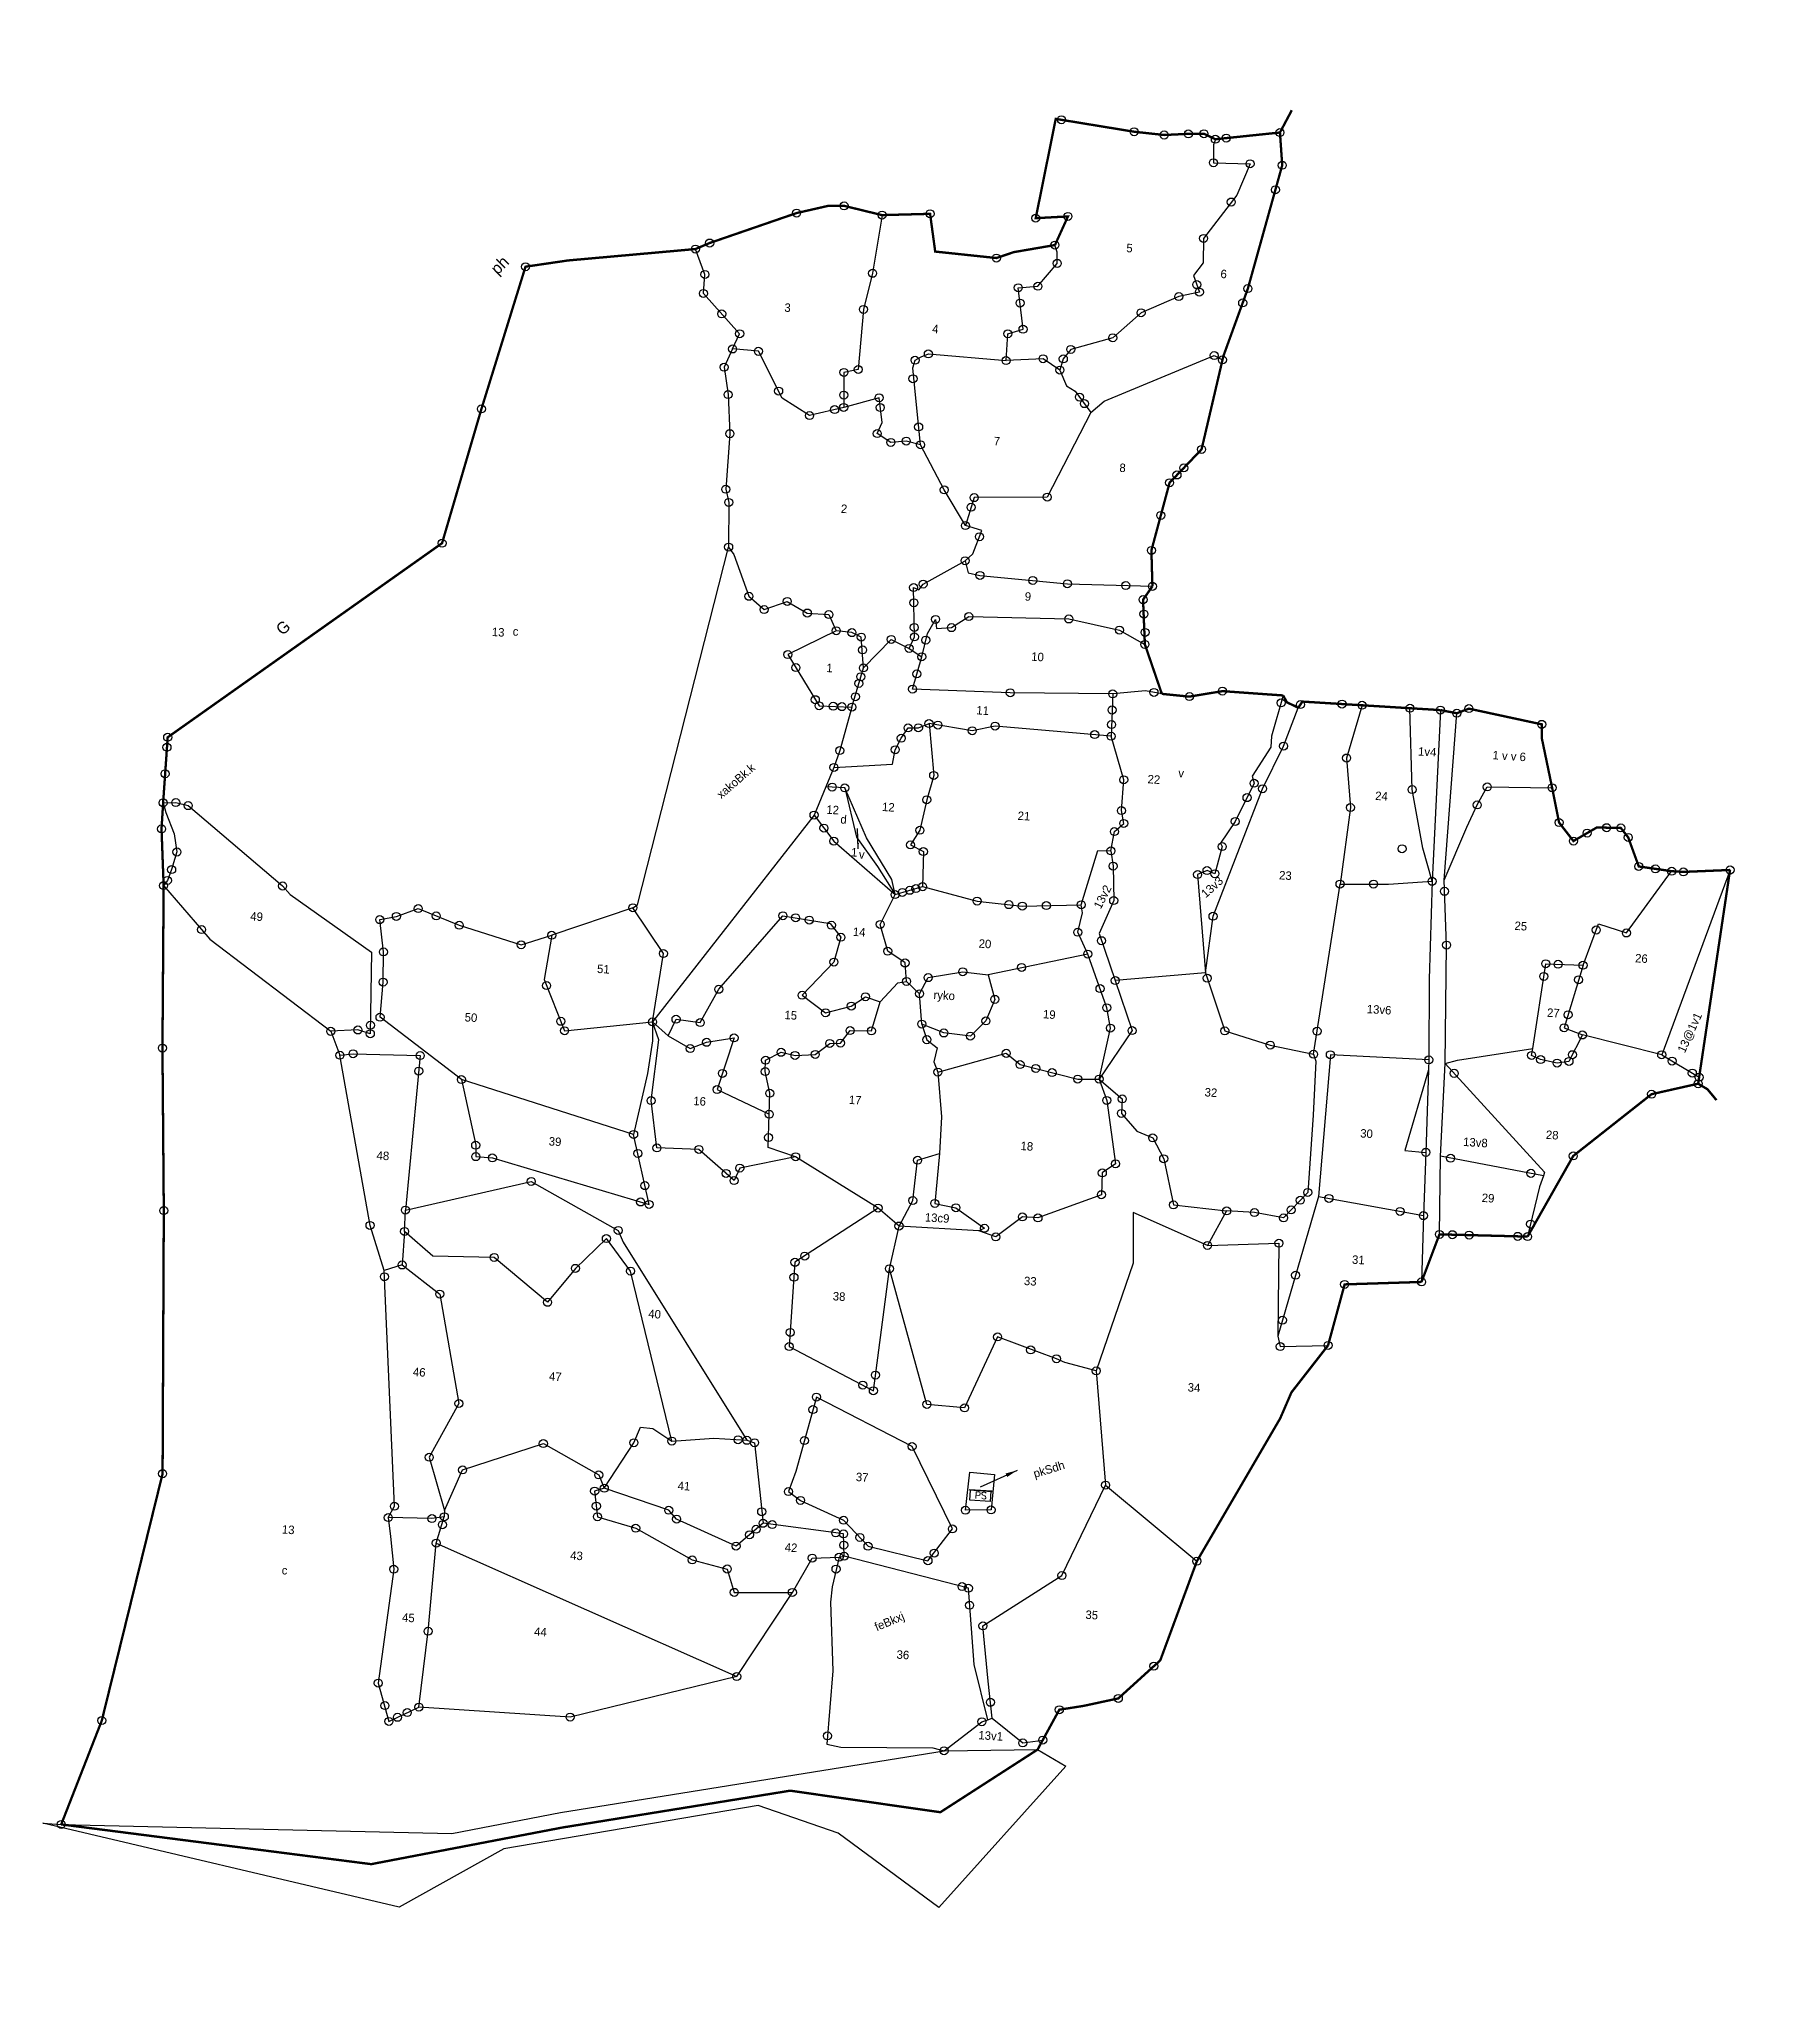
# Model space of a CAD drawing. Header units: feet. Extents: x 275153 to 276639, y 2065937 to 2067599.
import ezdxf
from ezdxf.enums import TextEntityAlignment as Align

# ---------------------------------------------------------------- set-up
doc = ezdxf.new("R2010")
doc.units = ezdxf.units.FT
doc.header["$LTSCALE"] = 0.3
doc.header["$MEASUREMENT"] = 0
doc.linetypes.add('DASHDOT', pattern=[1, 0.5, -0.25, 0, -0.25])
doc.linetypes.add('DIVIDE', pattern=[1.25, 0.5, -0.25, 0, -0.25, 0, -0.25])
for name, color, linetype in [('OFF', 1, 'Continuous'), ('POLY_PARCEL', 6, 'Continuous'), ('POLY_ROAD', 30, 'Continuous'), ('POLY_WATER', 4, 'Continuous'), ('SYM_ARROW', 1, 'Continuous'), ('SYM_OFFICE', 1, 'Continuous'), ('SYM_STONE', 1, 'Continuous'), ('TEXT_MAPIN', 7, 'Continuous'), ('TEXT_MAPOUT', 7, 'Continuous'), ('TEXT_PARCEL', 7, 'Continuous'), ('V_BOUND_LINE', 7, 'Continuous'), ('V_BOUND_STREAM_LINE', 7, 'DASHDOT'), ('V_DIVIDE_LINE', 7, 'DIVIDE')]:
    doc.layers.add(name, color=color, linetype=linetype)
doc.styles.get("Standard").update_dxf_attribs({"font": 'simplex.shx'})
doc.styles.add('TEXT_MAP', font='', dxfattribs={"height": 1.8})
doc.styles.get('TEXT_MAP').set_extended_font_data('Kruti Dev 050')
doc.dimstyles.get("Standard").update_dxf_attribs({"dimtxt": 0.18, "dimasz": 0.18, "dimexe": 0.18, "dimexo": 0.0625, "dimgap": 0.09, "dimtad": 0, "dimtih": 1, "dimtoh": 1, "dimdec": 4, "dimzin": 0, "dimdsep": 46, "dimtxsty": 'Standard', "dimcen": 0.09, "dimadec": 0, "dimazin": 0, "dimtfac": 1, "dimtdec": 4, "dimtofl": 0, "dimtmove": 0, "dimatfit": 3, "dimfxl": 0, "dimtolj": 1, "dimtzin": 0, "dimarcsym": 0})

# ---------------------------------------------------------------- blocks, each defined once
blk = doc.blocks.new('STONE')
blk.add_circle((0, 0), 0.851)
blk = doc.blocks.new('POLICESTATION')
for p, q in [((-2.98, 2.85), (2.98, 2.85)), ((-2.98, 2.69), (2.98, 2.69)), ((-2.68, 0), (-2.68, 2.69)), ((2.68, 0), (-2.68, 0)), ((2.14, 2.69), (-2.14, 2.69)), ((2.68, 2.69), (2.68, 0))]:
    blk.add_line(p, q)
for points in [[(-2.98, 2.85), (-2.98, 2.69)], [(2.98, 2.85), (2.98, 2.69)]]:
    blk.add_lwpolyline(points)
blk.add_text('PS', height=1.8).set_placement((-1.46, 0.53))
blk = doc.blocks.new('TEXTARROW')
blk.add_leader([(0.04, -0.01), (8.68, -0.01)], dimstyle='Standard', override={"dimtxt": 2.5, "dimasz": 2.5, "dimexe": 1.25, "dimexo": 0.625, "dimgap": 0.625, "dimtad": 1, "dimtih": 0, "dimtoh": 0, "dimzin": 8, "dimcen": 2.5, "dimtofl": 1})
blk = doc.blocks.new('KM')
at = {"layer": 'OFF'}
for points in [[(255.74, 90.97), (230.58, 59.3)], [(116.13, 52.36), (39.4, 65.47)]]:
    blk.add_lwpolyline(points, dxfattribs=at)
at = {"layer": 'POLY_PARCEL'}
for points in [[(266.17, 438.02), (265.83, 436.82), (266.08, 433.01), (273.86, 433.26), (271.43, 426.45), (264.98, 416.83), (265.18, 411.62), (263.32, 408.86), (264.78, 405.38), (260.48, 404.16), (252.69, 400.23), (247.01, 394.56), (238.25, 391.56), (236.79, 389.45), (236.22, 387.02)], [(196.46, 417.57), (195.21, 405.1), (193.75, 397.32), (193.42, 384.51), (190.42, 383.7), (190.83, 376.28)], [(224.66, 388.35), (224.69, 394.06), (227.85, 395.2), (226.31, 403.95), (230.45, 404.52), (234.26, 409.63), (234.1, 411.98), (233.53, 413.48)], [(166.5, 387.22), (167.8, 390.55), (159.58, 398.61), (159.66, 402.66), (157.3, 407.93)], [(236.22, 387.02), (232.49, 389.21), (224.66, 388.35)], [(243.36, 378.43), (246.04, 381.02), (268.75, 392.13), (270.57, 391.31)], [(166.5, 387.22), (164.93, 383.24), (166.14, 377.49), (167.03, 369.22), (166.87, 357.38), (167.68, 354.63), (168.25, 345.15)], [(190.83, 376.28), (183.69, 374.09), (177.69, 377.42), (172.01, 387.06), (166.5, 387.22)], [(207.64, 369.35), (204.96, 385.61), (205.35, 387.22)], [(205.35, 387.22), (206.57, 388.03), (208.09, 388.72), (224.66, 388.35)], [(236.22, 387.02), (237.85, 383.78), (239.71, 382.72), (243.36, 378.43)], [(207.64, 369.35), (204.54, 369.96), (201.3, 369.47), (198.3, 371.17), (199.19, 373.6), (198.22, 378.79), (190.83, 376.28)], [(243.36, 378.43), (235.19, 359.9), (219.68, 358.84), (218.19, 352.8)], [(218.19, 352.8), (213.25, 360.1), (207.64, 369.35)], [(218.6, 345.35), (220.14, 346.89), (221.76, 351.99), (218.19, 352.8)], [(152.66, 267.4), (153.58, 268.1), (168.25, 345.15)], [(168.25, 345.15), (169.47, 343.64), (173.2, 334.97), (176.6, 332.37), (181.39, 334.4), (185.8, 332.19), (190.39, 332.13), (192.17, 328.81)], [(207.86, 326.02), (208.83, 328.53), (208.02, 338.99), (209.19, 338.54), (210, 339.83), (218.6, 345.35)], [(218.6, 345.35), (219.43, 342.84), (221.94, 342.43), (240.59, 341.78), (258.66, 342.36)], [(210.65, 324.4), (211.54, 329.43), (213.08, 332.51), (213.41, 330.56), (216.57, 330.97), (220.11, 333.55), (241.36, 334.34), (252.24, 332.64), (257.82, 329.95)], [(192.17, 328.81), (182.2, 323.13), (189.5, 312.67), (196.5, 312.81)], [(198.41, 321.28), (197.56, 327.8), (195.53, 328.61), (192.17, 328.81)], [(198.41, 321.28), (203.95, 327.69), (207.86, 326.02)], [(207.86, 326.02), (210.65, 324.4)], [(251.64, 319.03), (229.9, 317.92), (209.11, 317.42), (210.65, 324.4)], [(196.5, 312.81), (198.41, 321.28), (198.41, 321.28)], [(262.07, 319.67), (258.53, 320.11), (251.64, 319.03)], [(251.64, 319.03), (251.86, 310.02)], [(287.84, 320.92), (285.89, 312.13), (285.89, 309.78), (282.32, 303.38), (282.8, 301.92), (279.32, 293.57), (276.48, 288.79), (276.88, 288.06), (275.67, 282.22), (273.96, 282.79), (272.02, 281.82), (274.94, 261.1)], [(274.94, 261.1), (275.83, 273.17), (280.53, 287.93), (284.67, 300.86), (288.56, 310.18), (291.19, 318.51)], [(304.7, 319.87), (302.11, 308.48), (303.57, 298.03), (302.35, 281.65)], [(321.85, 283.44), (319.42, 290.32), (316.42, 302.64), (314.88, 319.87)], [(196.5, 312.81), (194.48, 303.45), (193.47, 299.78)], [(193.47, 299.78), (205.85, 301.27), (206.24, 304.34), (207.37, 306.86), (208.67, 309.13), (210.86, 309.29), (213.06, 310.32)], [(213.06, 310.32), (214.73, 299.38), (213.58, 294.13), (212.53, 287.57), (210.72, 284.34), (213.53, 283.1), (213.83, 275.65)], [(251.86, 310.02), (227.11, 310.67), (222.34, 309.37), (213.06, 310.32)], [(253.32, 285.7), (253.81, 289.84), (255.67, 291.7), (255.02, 294.38), (255.11, 300.94), (251.86, 310.02)], [(330.42, 300.23), (332.32, 304.19), (346.09, 304.87)], [(193.47, 299.78), (192.01, 295.59)], [(328.51, 295.37), (330.42, 300.23)], [(192.01, 295.59), (189.86, 289.41)], [(196.02, 295.57), (192.01, 295.59)], [(196.02, 295.57), (199.18, 285.28), (203.97, 279.36), (208.1, 273.61)], [(208.1, 273.61), (207.21, 276.77), (201.29, 285.28), (196.02, 295.57)], [(324.38, 283.81), (328.51, 295.37)], [(384.91, 289.74), (372.82, 249.64)], [(189.86, 289.41), (158.3, 243.43)], [(189.86, 289.41), (194.4, 284.15), (208.1, 273.61)], [(247.73, 273.87), (250.56, 285.62), (253.32, 285.7)], [(253.32, 285.7), (253.98, 282.49), (254.55, 275.2), (251.87, 267.99), (255.93, 258.26)], [(354.96, 267.61), (357.72, 276.57), (363.75, 275.02), (372.54, 288.72)], [(51.62, 283.51), (54.3, 283.72), (56.98, 283.24), (78.06, 267.43), (79.78, 265.71), (97.78, 254.52), (98.59, 237.23), (95.92, 237.87), (90.16, 237.23)], [(51.62, 283.51), (52.35, 281.53), (54.38, 277.07), (55.19, 273.26), (54.3, 269.45), (53.55, 267.1)], [(298.96, 245.2), (302.35, 281.65)], [(302.35, 281.65), (312.61, 282.3), (321.85, 283.44)], [(211.66, 255.34), (211.1, 259.23), (207.28, 261.5), (205.34, 267.09), (208.1, 273.61)], [(208.1, 273.61), (213.83, 275.65)], [(213.83, 275.65), (225.59, 273.3), (235.24, 272.82), (247.73, 273.87)], [(249.75, 263.52), (247.33, 268), (248.06, 272.22), (247.73, 273.87)], [(53.55, 267.1), (52.81, 265.95)], [(52.81, 265.95), (61.43, 257.13), (63.32, 255.22), (90.16, 237.23)], [(152.66, 267.4), (135.79, 260.51)], [(158.3, 243.43), (159.72, 258.08), (152.66, 267.4)], [(161.79, 240.67), (163.25, 244.32), (168.44, 243.91), (171.93, 251.21), (184.58, 267.66), (194.71, 266.61), (197.15, 263.85), (196.01, 258.5), (189.69, 251.04), (194.89, 247.62), (200.27, 249.4), (203.15, 251.55), (206.31, 250.64)], [(345.4, 249.28), (347.03, 267.44), (354.96, 267.61)], [(354.96, 267.61), (351.77, 254.1), (355.74, 252.81)], [(118.52, 228.71), (100.43, 240.87), (100.64, 248.35), (100.31, 254.76), (99.1, 261.56), (102.58, 262.46), (107.13, 264.4), (116.05, 261.4), (129.43, 258.08), (135.79, 260.51)], [(249.75, 263.52), (228.91, 257.81)], [(253.79, 237.15), (255.52, 248.09), (254.47, 252.38), (249.75, 263.52)], [(274.94, 261.1), (255.93, 258.26)], [(274.94, 261.1), (279.83, 249.01), (289.64, 246.58), (298.96, 245.2)], [(135.79, 260.51), (134.74, 251.03), (139.77, 240.41), (158.3, 243.43)], [(255.93, 258.26), (260.15, 247.85), (253.79, 237.15)], [(206.31, 250.64), (209.8, 254.93), (211.66, 255.34)], [(211.66, 255.34), (214.59, 252.9)], [(355.74, 252.81), (353.24, 247.04), (350.74, 246.52), (347.21, 247.04), (345.23, 247.81), (345.4, 249.28)], [(372.82, 249.64), (355.74, 252.81)], [(184.26, 225.37), (184.1, 229.82), (182.88, 234.36), (182.8, 236.79), (185.97, 238.66), (188.97, 238.17), (193.26, 238.66), (196.18, 241.17), (198.45, 241.41), (200.32, 244.17), (204.86, 244.39), (204.86, 244.39), (206.31, 250.64)], [(326.97, 245), (329.55, 245.83), (345.4, 249.28)], [(372.82, 249.64), (381.06, 245.37)], [(215.44, 246.49), (216.73, 243.25), (219, 241.63), (218.51, 238.63), (219.49, 236.53)], [(298.96, 245.2), (299.53, 243.79), (299.69, 232.28), (299.53, 215.82), (294.73, 210.11), (288.49, 210.84), (282.57, 210.84)], [(323.48, 245.53), (302.53, 245.32), (301.88, 215.09)], [(326.97, 245), (349.52, 223.2), (349.32, 222.45)], [(158.3, 243.43), (158.53, 239.41), (157.88, 232.44), (155.77, 219.31)], [(190.43, 216.69), (178.73, 213.55), (177.67, 210.84), (169.81, 217), (160.88, 216.75), (159.02, 226.72), (159.91, 239.74), (158.3, 243.43)], [(158.3, 243.43), (161.79, 240.67)], [(161.79, 240.67), (166.64, 238.27), (170.05, 239.81), (175.81, 241.11), (172.89, 229.93), (184.26, 225.37)], [(219.49, 236.53), (233.76, 241.39), (236.84, 239.2), (249.25, 236.85), (253.79, 237.15)], [(323.55, 243.38), (319.6, 225.99), (324.05, 225.87)], [(90.16, 237.23), (92.43, 232.28)], [(219.49, 236.53), (220.88, 227.08), (220.88, 219.25)], [(253.79, 237.15), (255.69, 232.72), (258.38, 219.38), (255.7, 217.27), (255.78, 212.65), (242.64, 206.89), (239.32, 206.89), (233.94, 202.31), (230.29, 203.36)], [(253.79, 237.15), (258.96, 233.23), (258.96, 230.15), (262.45, 226.59), (265.93, 225.37), (268.53, 221.08), (271.21, 211.43), (282.57, 210.84)], [(92.43, 232.28), (95.19, 232.77), (109.46, 233.25), (108.34, 200.3)], [(108.72, 134.84), (109.87, 137.32), (104.62, 187.2), (101.03, 196.57), (92.43, 232.28)], [(118.52, 228.71), (122.4, 214.97), (122.57, 212.54), (126.12, 212.5), (159.95, 204.68), (155.77, 219.31)], [(155.77, 219.31), (118.52, 228.71)], [(190.43, 216.69), (184.51, 218.31), (184.26, 225.37)], [(349.32, 222.45), (327.22, 225.22)], [(213.26, 203.36), (215.85, 208.95), (216.34, 217.54), (220.88, 219.25)], [(220.88, 219.25), (220.56, 208.63), (225.1, 207.98), (231.42, 204.01), (230.29, 203.36)], [(349.32, 222.45), (348.66, 220.01), (346.75, 209.33)], [(208.57, 206.89), (190.43, 216.69)], [(301.88, 215.09), (295.07, 184.97)], [(301.88, 215.09), (324.38, 212.41)], [(108.34, 200.3), (134.65, 208), (153.76, 198.74), (154.96, 196.3), (183.77, 155.91)], [(208.57, 206.89), (191.67, 194.3), (191.56, 176.36), (209.97, 168.09), (211.79, 194.17)], [(213.26, 203.36), (208.57, 206.89)], [(278.96, 203.28), (262.78, 209.27), (263.43, 198.57), (256.99, 175.21)], [(282.57, 210.84), (278.96, 203.28)], [(211.79, 194.17), (213.26, 203.36)], [(230.29, 203.36), (213.26, 203.36)], [(278.96, 203.28), (294.08, 204.68), (295.07, 184.97)], [(108.44, 195.74), (108.34, 200.3)], [(108.44, 195.74), (108.36, 188.6), (116.71, 182.93), (122.22, 159.96), (116.63, 148.17), (120.58, 137.07)], [(167.88, 154.77), (156.9, 190.28), (151.34, 196.87), (145.16, 190.15), (139.71, 182.58), (127.79, 191.41), (114.76, 190.87), (108.44, 195.74)], [(250.19, 176.58), (248.4, 177.27), (235.63, 181.12), (229.55, 165.64), (221.52, 165.88), (211.79, 194.17)], [(108.36, 188.6), (104.62, 187.2)], [(295.07, 184.97), (295.72, 182.78), (305.84, 183.64)], [(256.99, 175.21), (250.19, 176.58)], [(256.99, 175.21), (260.48, 151.09)], [(193.28, 145.57), (195.95, 143.87), (205.36, 140.22), (210.87, 135.03), (223.78, 132.75), (228.55, 139.81), (218.91, 156.76), (197.98, 165.99), (194.57, 149.94), (193.28, 145.57)], [(154.17, 143.87), (159.85, 153.92), (161.06, 157.32), (163.66, 157.16), (167.88, 154.77)], [(167.88, 154.77), (176.75, 155.91), (183.77, 155.91)], [(183.77, 155.91), (185.44, 155.5), (188.31, 138.52)], [(120.58, 137.07), (123.86, 145.91), (140.65, 152.55), (152.81, 146.64), (154.17, 143.87)], [(231.47, 152.05), (236.74, 151.89), (236.5, 144.35), (231.07, 143.95), (231.47, 152.05)], [(239.47, 100.19), (238.09, 107.97), (236.29, 119.64), (236.29, 119.64), (252.38, 131.35), (260.48, 151.09)], [(260.48, 151.09), (280.83, 136.15)], [(154.17, 143.87), (152.16, 143.15), (153.09, 137.76), (161.36, 135.82), (173.77, 129.82), (181.31, 128.36), (183.1, 123.5), (195.42, 124.23)], [(188.31, 138.52), (182.88, 133.33), (169.9, 138.28), (168.12, 140.06), (154.17, 143.87)], [(120.58, 137.07), (120.6, 135.74)], [(205.93, 132.59), (205.52, 137.31), (188.31, 138.52)], [(120.6, 135.74), (118, 135.21), (108.72, 134.84)], [(108.72, 134.84), (109.41, 130.85), (110.55, 123.96), (108.76, 99.59), (111.52, 91.62), (117.69, 95.03)], [(119.23, 130.04), (120.6, 135.74)], [(204.89, 132.33), (205.93, 132.59)], [(238.55, 99.8), (234.9, 111.31), (232.71, 127.44), (205.93, 132.59)], [(117.69, 95.03), (118.66, 111.24), (119.23, 130.04)], [(119.23, 130.04), (184.73, 105.68)], [(195.42, 124.23), (199.2, 131.78), (204.89, 132.33)], [(204.89, 132.33), (203.82, 125.94), (203.66, 122.7), (205.04, 108.16), (204.71, 92.48), (207.71, 92.07), (227.26, 93.13), (229.67, 92.63)], [(184.73, 105.68), (195.42, 124.23)], [(184.73, 105.68), (149.91, 94.9), (117.69, 95.03)], [(229.67, 92.63), (237.31, 99.29), (238.55, 99.8)], [(238.55, 99.8), (239.47, 100.19)], [(239.47, 100.19), (246.28, 95.33), (250.47, 96.2)]]:
    blk.add_lwpolyline(points, dxfattribs=at)
at = {"layer": 'POLY_ROAD'}
for points in [[(321.38, 319.87), (321.85, 283.44)], [(324.38, 283.81), (324.9, 319.42)], [(321.85, 283.44), (322.51, 262.63), (323.48, 245.53)], [(326.97, 245), (325.76, 270.11), (324.38, 283.81)], [(323.48, 245.53), (323.55, 243.38)], [(327.22, 225.22), (326.97, 245)], [(323.55, 243.38), (324.05, 225.87)], [(324.05, 225.87), (324.38, 212.41)], [(328.02, 208.65), (327.22, 225.22)], [(324.38, 212.41), (324.84, 198.32)]]:
    blk.add_lwpolyline(points, dxfattribs=at)
at = {"layer": 'POLY_WATER'}
for points in [[(228.91, 257.81), (230.62, 252.69), (229.02, 247.99), (225.92, 244.57), (220.25, 244.89), (215.44, 246.49)], [(216.19, 256.42), (223.46, 258.13), (228.91, 257.81)], [(214.59, 252.9), (216.19, 256.42)], [(215.44, 246.49), (214.59, 252.9)], [(43.35, 65.48), (126.36, 68.63), (149.11, 74.5), (229.67, 92.63)], [(229.67, 92.63), (249.5, 94.11)], [(249.5, 94.11), (255.74, 90.97)], [(230.58, 59.3), (208.28, 73.75), (190.95, 78.57), (137.53, 66.07), (116.13, 52.36)], [(39.4, 65.47), (43.35, 65.48)]]:
    blk.add_lwpolyline(points, dxfattribs=at)
at = {"layer": 'V_BOUND_LINE', "const_width": 0.5}
for points in [[(233.53, 413.48), (235.91, 419.72), (229.1, 418.93), (232.05, 440.25), (248.85, 438.55), (255.27, 438.25), (260.38, 438.81), (263.67, 439.04), (266.17, 438.02)], [(266.17, 438.02), (279.79, 440.29), (280.7, 433.37), (275.02, 406.76), (270.71, 392.13), (270.57, 391.31)], [(157.3, 407.93), (160.25, 409.4), (178.3, 416.89), (184.88, 418.82), (188.29, 419.04), (196.46, 417.57)], [(196.46, 417.57), (206.63, 418.47), (208.21, 410.53), (221.27, 409.96), (224.9, 411.44), (233.53, 413.48)], [(51.62, 283.51), (51.73, 297.47), (107.4, 342.23), (114, 371.23), (121.49, 401.97), (130.39, 403.84), (157.3, 407.93)], [(270.57, 391.31), (267.3, 372.05), (260.95, 364.56), (257.98, 349.96), (258.66, 342.36)], [(258.66, 342.36), (256.85, 339.41), (257.82, 329.95)], [(257.82, 329.95), (262.07, 319.67)], [(262.07, 319.67), (267.97, 319.45), (274.89, 321.04), (287.84, 320.92)], [(287.84, 320.92), (288.69, 319.53), (291.19, 318.51)], [(291.19, 318.51), (291.98, 319.87), (304.7, 319.87)], [(304.7, 319.87), (314.88, 319.87)], [(314.88, 319.87), (321.38, 319.87)], [(321.38, 319.87), (324.9, 319.42)], [(324.9, 319.42), (327.4, 320.55), (343.06, 318.17), (343.29, 315.11), (346.09, 304.87)], [(346.09, 304.87), (348.02, 297.57), (351.31, 293.83), (356.08, 297.01), (361.19, 297.23), (362.89, 295.3), (365.5, 289.29), (372.54, 288.72)], [(372.54, 288.72), (375.03, 288.72), (384.91, 289.74)], [(384.91, 289.74), (381.06, 245.37)], [(52.81, 265.95), (51.62, 277.95), (51.62, 283.51)], [(43.35, 65.48), (50.6, 88.04), (60.27, 141.2), (57.09, 197.02), (54.68, 231.48), (52.81, 265.95)], [(381.06, 245.37), (380.94, 243.99), (371.18, 241.15), (355.38, 227.03), (346.75, 209.33)], [(328.02, 208.65), (324.84, 198.32)], [(346.75, 209.33), (328.02, 208.65)], [(324.84, 198.32), (308.56, 196.8), (305.84, 183.64)], [(305.84, 183.64), (298.69, 173.2), (296.64, 167.53), (280.83, 136.15)], [(280.83, 136.15), (274.36, 114.64), (265.96, 106.02), (258.69, 103.98), (253.59, 102.85), (250.47, 96.2)], [(250.47, 96.2), (249.5, 94.11)]]:
    blk.add_lwpolyline(points, dxfattribs=at)
at = {"layer": 'V_BOUND_STREAM_LINE', "ltscale": 10, "const_width": 0.5, "flags": 128}
blk.add_lwpolyline([(249.5, 94.11), (229.69, 79.55), (197.57, 82.16), (149.72, 71.37), (109.63, 61.1), (43.35, 65.48)], dxfattribs=at)
at = {"layer": 'V_DIVIDE_LINE', "ltscale": 10, "const_width": 0.5, "flags": 128}
for points in [[(279.79, 440.29), (282.01, 445.17)], [(380.94, 243.99), (382.99, 242.93), (385.04, 240.74)]]:
    blk.add_lwpolyline(points, dxfattribs=at)
at = {"layer": 'SYM_ARROW', "xscale": 0.5, "yscale": 0.5, "zscale": 0.5, "rotation": 95.16866575203146}
blk.add_blockref('TEXTARROW', (199.67, 282.79), dxfattribs=at)
at = {"layer": 'SYM_ARROW', "rotation": 207.8832282343309}
blk.add_blockref('TEXTARROW', (241.55, 153.08), dxfattribs=at)
at = {"layer": 'SYM_OFFICE', "xscale": 0.8, "yscale": 0.8, "zscale": 0.8}
blk.add_blockref('POLICESTATION', (234.04, 146.14), dxfattribs=at)
at = {"layer": 'SYM_STONE'}
for p in [(233.27, 440.13), (248.85, 438.55), (255.27, 438.25), (260.38, 438.81), (263.67, 439.04), (266.17, 438.02), (268.46, 438.4), (279.79, 440.29), (266.08, 433.01), (273.86, 433.26), (280.7, 433.37), (279.57, 428.08), (270.37, 424.91), (178.3, 416.89), (188.29, 419.04), (196.46, 417.57), (206.63, 418.47), (229.1, 418.93), (235.91, 419.72), (233.53, 413.48), (264.98, 416.83), (160.25, 409.4), (221.27, 409.96), (234.26, 409.63), (157.3, 407.93), (195.21, 405.1), (230.45, 404.52), (264.13, 406.93), (264.78, 405.38), (275.02, 406.76), (121.49, 401.97), (159.66, 402.66), (226.31, 403.95), (226.88, 400.72), (260.48, 404.16), (274.11, 403.67), (159.58, 398.61), (193.75, 397.32), (252.69, 400.23), (163.73, 394.53), (224.69, 394.06), (227.85, 395.2), (247.01, 394.56), (268.75, 392.13), (167.8, 390.55), (208.09, 388.72), (224.66, 388.35), (232.49, 389.21), (236.79, 389.45), (238.25, 391.56), (270.57, 391.31), (166.5, 387.22), (172.01, 387.06), (193.42, 384.51), (205.35, 387.22), (236.22, 387.02), (164.93, 383.24), (190.42, 383.7), (205.16, 383.26), (240.71, 381.55), (241.84, 380.22), (166.14, 377.49), (176.82, 378.9), (188.94, 375.7), (190.69, 378.9), (190.83, 376.28), (198.22, 378.79), (198.6, 376.73), (183.69, 374.09), (206.99, 373.12), (267.3, 372.05), (114, 371.23), (167.03, 369.22), (198.3, 371.17), (201.3, 369.47), (204.54, 369.96), (207.64, 369.35), (263.77, 367.88), (260.95, 364.56), (262.42, 366.3), (213.25, 360.1), (235.19, 359.9), (166.87, 357.38), (219.17, 356.77), (219.68, 358.84), (259.51, 357.51), (167.68, 354.63), (218.19, 352.8), (221.33, 350.63), (257.98, 349.96), (168.25, 345.15), (218.6, 345.35), (107.4, 342.23), (208.02, 338.99), (210, 339.83), (221.94, 342.43), (233.21, 342.04), (240.59, 341.78), (253.01, 342.18), (256.85, 339.41), (258.66, 342.36), (173.2, 334.97), (181.39, 334.4), (208.27, 335.76), (241.36, 334.34), (257.23, 336.36), (176.6, 332.37), (185.8, 332.19), (190.39, 332.13), (208.67, 330.52), (213.08, 332.51), (216.57, 330.97), (220.11, 333.55), (252.24, 332.64), (257.71, 332.49), (192.17, 328.81), (195.53, 328.61), (197.56, 327.8), (203.95, 327.69), (207.86, 326.02), (208.83, 328.53), (211.29, 327.98), (257.82, 329.95), (182.2, 323.13), (198.02, 325.08), (210.65, 324.4), (184.08, 320.46), (197.65, 317.92), (197.98, 319.37), (198.41, 321.28), (209.83, 320.7), (229.9, 317.92), (251.64, 319.03), (260.38, 319.88), (267.97, 319.45), (274.89, 321.04), (287.48, 319.32), (291.6, 319.21), (300.42, 319.87), (304.7, 319.87), (314.88, 319.87), (321.38, 319.87), (324.9, 319.42), (327.4, 320.55), (343.06, 318.17), (188.63, 313.91), (197.1, 315.06), (209.11, 317.42), (251.72, 315.6), (189.5, 312.67), (192.51, 312.76), (194.36, 312.78), (196.5, 312.81), (213.06, 310.32), (214.97, 310.13), (222.34, 309.37), (227.11, 310.67), (248.35, 310.15), (251.8, 312.49), (251.86, 310.02), (288.56, 310.18), (207.37, 306.86), (208.67, 309.13), (210.86, 309.29), (302.11, 308.48), (194.48, 303.45), (206.24, 304.34), (282.8, 301.92), (316.42, 302.64), (332.32, 304.19), (346.09, 304.87), (51.73, 297.47), (193.47, 299.78), (214.73, 299.38), (255.11, 300.94), (281.49, 298.77), (284.67, 300.86), (303.57, 298.03), (330.42, 300.23), (348.02, 297.57), (358.16, 297.1), (361.19, 297.23), (51.71, 295.35), (193.35, 295.59), (196.02, 295.57), (213.58, 294.13), (255.02, 294.38), (279.32, 293.57), (351.31, 293.83), (354.11, 295.7), (362.89, 295.3), (51.67, 289.69), (189.86, 289.41), (253.81, 289.84), (255.67, 291.7), (315.06, 289.95), (365.5, 289.29), (369.07, 289), (372.54, 288.72), (375.03, 288.72), (384.91, 289.74), (192.13, 286.78), (212.53, 287.57), (253.32, 285.7), (276.88, 288.06), (51.62, 283.51), (54.3, 283.72), (56.98, 283.24), (194.4, 284.15), (210.72, 284.34), (213.53, 283.1), (253.98, 282.49), (272.02, 281.82), (273.96, 282.79), (275.67, 282.22), (302.35, 281.65), (309.46, 282.1), (321.85, 283.44), (324.61, 281.48), (51.62, 277.95), (55.19, 273.26), (208.1, 273.61), (209.62, 274.15), (211.18, 274.71), (212.44, 275.16), (213.83, 275.65), (225.59, 273.3), (232.35, 272.96), (235.24, 272.82), (240.33, 273.25), (247.73, 273.87), (254.55, 275.2), (275.83, 273.17), (357.31, 275.26), (363.75, 275.02), (54.3, 269.45), (247.33, 268), (325.76, 270.11), (52.81, 265.95), (53.55, 267.1), (78.06, 267.43), (107.13, 264.4), (152.66, 267.4), (184.58, 267.66), (187.29, 267.38), (190.22, 267.07), (195, 266.29), (205.34, 267.09), (252.48, 266.53), (346.79, 264.74), (347.03, 267.44), (349.65, 267.5), (354.22, 264.46), (354.96, 267.61), (99.1, 261.56), (102.58, 262.46), (111.03, 263.09), (116.05, 261.4), (135.79, 260.51), (197.15, 263.85), (207.28, 261.5), (235.89, 259.8), (249.75, 263.52), (275.4, 259.95), (61.43, 257.13), (129.43, 258.08), (159.72, 258.08), (196.01, 258.5), (211.1, 259.23), (216.19, 256.42), (223.46, 258.13), (252.8, 256.35), (255.93, 258.26), (352.43, 256.9), (100.31, 254.76), (203.15, 251.55), (211.66, 255.34), (214.59, 252.9), (230.62, 252.69), (254.47, 252.38), (351.77, 254.1), (355.74, 252.81), (100.64, 248.35), (135.34, 249.75), (171.93, 251.21), (189.69, 251.04), (194.89, 247.62), (200.27, 249.4), (229.02, 247.99), (255.52, 248.09), (260.15, 247.85), (279.83, 249.01), (299.42, 250.15), (345.23, 247.81), (353.87, 248.5), (372.82, 249.64), (375.11, 248.45), (158.3, 243.43), (163.25, 244.32), (168.44, 243.91), (200.32, 244.17), (204.86, 244.39), (215.44, 246.49), (216.73, 243.25), (220.25, 244.89), (225.92, 244.57), (289.64, 246.58), (298.96, 245.2), (302.53, 245.32), (323.48, 245.53), (347.21, 247.04), (350.74, 246.52), (353.24, 247.04), (379.56, 246.15), (380.94, 243.99), (381.06, 245.37), (98.51, 239.04), (100.43, 240.87), (138.84, 242.36), (139.77, 240.41), (170.05, 239.81), (175.81, 241.11), (196.18, 241.17), (198.45, 241.41), (233.76, 241.39), (236.84, 239.2), (329.05, 243), (371.18, 241.15), (90.16, 237.23), (95.92, 237.87), (98.59, 237.23), (166.64, 238.27), (182.8, 236.79), (185.97, 238.66), (188.97, 238.17), (193.26, 238.66), (219.49, 236.53), (240.22, 238.56), (243.72, 237.9), (249.25, 236.85), (253.79, 237.15), (54.68, 231.48), (92.43, 232.28), (95.19, 232.77), (109.46, 233.25), (173.8, 233.42), (182.88, 234.36), (255.69, 232.72), (258.96, 233.23), (109.35, 229.94), (118.52, 228.71), (159.02, 226.72), (172.89, 229.93), (184.1, 229.82), (258.96, 230.15), (355.38, 227.03), (184.26, 225.37), (265.93, 225.37), (324.05, 225.87), (329.4, 224.95), (346.63, 222.79), (155.77, 219.31), (184.43, 220.42), (258.38, 219.38), (268.53, 221.08), (122.4, 214.97), (156.91, 215.33), (160.88, 216.75), (169.81, 217), (190.43, 216.69), (216.34, 217.54), (255.7, 217.27), (299.53, 215.82), (304.12, 214.83), (122.57, 212.54), (126.12, 212.5), (175.88, 212.24), (177.67, 210.84), (178.73, 213.55), (255.78, 212.65), (271.21, 211.43), (282.57, 210.84), (288.49, 210.84), (294.73, 210.11), (296.24, 211.9), (298.05, 214.07), (319.37, 213.01), (324.38, 212.41), (347.23, 212.01), (134.65, 208), (158.83, 208.6), (208.57, 206.89), (215.85, 208.95), (220.56, 208.63), (225.1, 207.98), (239.32, 206.89), (242.64, 206.89), (328.02, 208.65), (330.77, 208.75), (334.33, 208.88), (344.65, 209.25), (346.75, 209.33), (158.12, 205.08), (159.95, 204.68), (213.26, 203.36), (231.42, 204.01), (233.94, 202.31), (278.96, 203.28), (294.08, 204.68), (108.34, 200.3), (153.76, 198.74), (298.04, 198.11), (324.84, 198.32), (57.09, 197.02), (101.03, 196.57), (108.44, 195.74), (151.34, 196.87), (191.67, 194.3), (193.66, 195.76), (211.79, 194.17), (308.56, 196.8), (127.79, 191.41), (145.16, 190.15), (156.9, 190.28), (191.65, 191.12), (104.75, 185.87), (108.36, 188.6), (295.84, 188.39), (116.71, 182.93), (139.71, 182.58), (295.72, 182.78), (305.84, 183.64), (191.58, 179.36), (235.63, 181.12), (242.81, 178.79), (248.4, 177.27), (191.56, 176.36), (256.99, 175.21), (207.66, 169.13), (210.21, 171.43), (197.98, 165.99), (209.97, 168.09), (221.52, 165.88), (229.55, 165.64), (197.41, 163.31), (122.22, 159.96), (195.99, 156.6), (218.91, 156.76), (140.65, 152.55), (159.85, 153.92), (167.88, 154.77), (181.92, 155.91), (183.77, 155.91), (185.44, 155.5), (116.63, 148.17), (260.48, 151.09), (123.86, 145.91), (152.81, 146.64), (193.28, 145.57), (231.07, 143.95), (236.5, 144.35), (60.27, 141.2), (152.16, 143.15), (152.71, 139.98), (154.17, 143.87), (168.12, 140.06), (187.86, 140.96), (195.95, 143.87), (205.36, 140.22), (228.55, 139.81), (109.87, 137.32), (120.6, 135.74), (153.09, 137.76), (161.36, 135.82), (169.9, 138.28), (185.58, 135.91), (186.89, 137.16), (188.31, 138.52), (190.28, 138.37), (203.86, 137.44), (205.52, 137.31), (209.02, 136.78), (280.83, 136.15), (108.72, 134.84), (118, 135.21), (120.3, 134.03), (182.88, 133.33), (199.2, 131.78), (204.89, 132.33), (205.72, 134.94), (205.93, 132.59), (210.87, 135.03), (223.78, 132.75), (225.02, 134.43), (119.23, 130.04), (173.77, 129.82), (181.31, 128.36), (204.38, 129.75), (231.35, 127.7), (232.71, 127.44), (252.38, 131.35), (110.55, 123.96), (183.1, 123.5), (195.42, 124.23), (233.2, 123.83), (236.29, 119.64), (118.66, 111.24), (273.07, 113.32), (184.73, 105.68), (238.88, 103.52), (253.59, 102.85), (265.96, 106.02), (108.76, 99.59), (237.31, 99.29), (110.47, 94.92), (117.69, 95.03), (149.91, 94.9), (246.28, 95.33), (250.47, 96.2), (111.52, 91.62), (113.28, 92.59), (115.3, 93.71), (204.75, 94.27), (229.67, 92.63), (50.6, 88.04), (43.35, 65.48)]:
    blk.add_blockref('STONE', p, dxfattribs=at)
at = {"layer": 'TEXT_MAPIN', "style": 'TEXT_MAP'}
for s, p in [('c', (124.16, 324.46)), ('v', (267.21, 303.1)), ('d', (196.19, 288.92)), ('v', (200.51, 281.69)), ('c', (87.42, 122.3))]:
    blk.add_text(s, height=1.8, dxfattribs=at).set_placement(p, align=Align.MIDDLE)
for s, rotation, p in [('xakoBk.k', 44.5936, (169.98, 291.55)), ('pkSdh', 20.5499, (245.37, 151.68)), ('feBkxj', 26.4202, (213.85, 117.1))]:
    blk.add_text(s, height=1.8, rotation=rotation, dxfattribs=at).set_placement(p)
blk.add_text('ryko', height=1.8, dxfattribs=at).set_placement((217.57, 251.97))
at = {"layer": 'TEXT_MAPOUT', "style": 'TEXT_MAP'}
for s, rotation, p in [('ph', 48.2536, (115.69, 399.74)), ('G', 44.6405, (74.74, 320.44))]:
    blk.add_text(s, height=2.5, rotation=rotation, dxfattribs=at).set_placement(p)
at = {"layer": 'TEXT_PARCEL', "style": 'TEXT_MAP'}
for s, p in [('5', (249.39, 413.8)), ('6', (269.7, 409.55)), ('3', (177.62, 396.71)), ('4', (209.26, 394.12)), ('7', (223.78, 371.12)), ('8', (250.79, 367.11)), ('2', (192.24, 354.79)), ('9', (232.39, 338.58)), ('10', (235.22, 325.91)), ('13', (120.47, 324.1)), ('1', (191.23, 320.82)), ('11', (224.27, 313.81)), ('1v4', (319.13, 310.85)), ('1 v v 6', (336.58, 311.03)), ('22', (261.5, 301.44)), ('24', (310.01, 300.88)), ('12', (193.76, 290.78)), ('12', (205.53, 292.09)), ('21', (234.42, 291.98)), ('1', (198.88, 282.05)), ('23', (290.66, 282.77)), ('25', (341.26, 275.12)), ('26', (367.27, 269.82)), ('14', (200.98, 265.2)), ('20', (227.82, 264.35)), ('49', (72.94, 260.62)), ('13v6', (312.29, 255.53)), ('27', (349.3, 257.13)), ('51', (147.19, 253.99)), ('19', (242.39, 250.21)), ('15', (187.55, 246.65)), ('50', (119.74, 242)), ('32', (277.69, 235.76)), ('28', (350.65, 231.2)), ('16', (169.33, 227.23)), ('17', (202.32, 229.51)), ('30', (311.24, 229.08)), ('13v8', (334.46, 228.62)), ('18', (239.35, 221.97)), ('39', (139.2, 216.77)), ('29', (337.87, 216.99)), ('48', (102.86, 211.54)), ('13c9', (221.25, 205.57)), ('31', (311.15, 202.19)), ('33', (241.83, 193.38)), ('38', (201.48, 187.64)), ('40', (162.57, 181.49)), ('34', (277.96, 172.94)), ('46', (113.39, 166.09)), ('47', (142.32, 166.94)), ('37', (208.73, 149.6)), ('41', (171.04, 145.4)), ('42', (194.57, 133.75)), ('13', (87.66, 130.97)), ('43', (149.16, 129.22)), ('35', (259.24, 123.38)), ('45', (114.3, 113.84)), ('44', (142.5, 112.58)), ('36', (219.69, 112.46)), ('13v1', (239.38, 96.43))]:
    blk.add_text(s, height=1.8, dxfattribs=at).set_placement(p, align=Align.MIDDLE)
for s, rotation, p in [('13v3', 45.2926, (275.25, 279.35)), ('13v2', 66.3303, (252.14, 275.84)), ('13@1v1', 69.025, (378.6, 254.68))]:
    blk.add_text(s, height=1.8, rotation=rotation, dxfattribs=at).set_placement(p, align=Align.MIDDLE)

msp = doc.modelspace()

# ---------------------------------------------------------------- block references
at = {"xscale": 4.019646228422674, "yscale": 4.019646228422674, "zscale": 4.019646228422674, "rotation": 356.4755065424296}
msp.add_blockref('KM', (274981.6, 2065821.9), dxfattribs=at)

doc.saveas('drawing.dxf')
